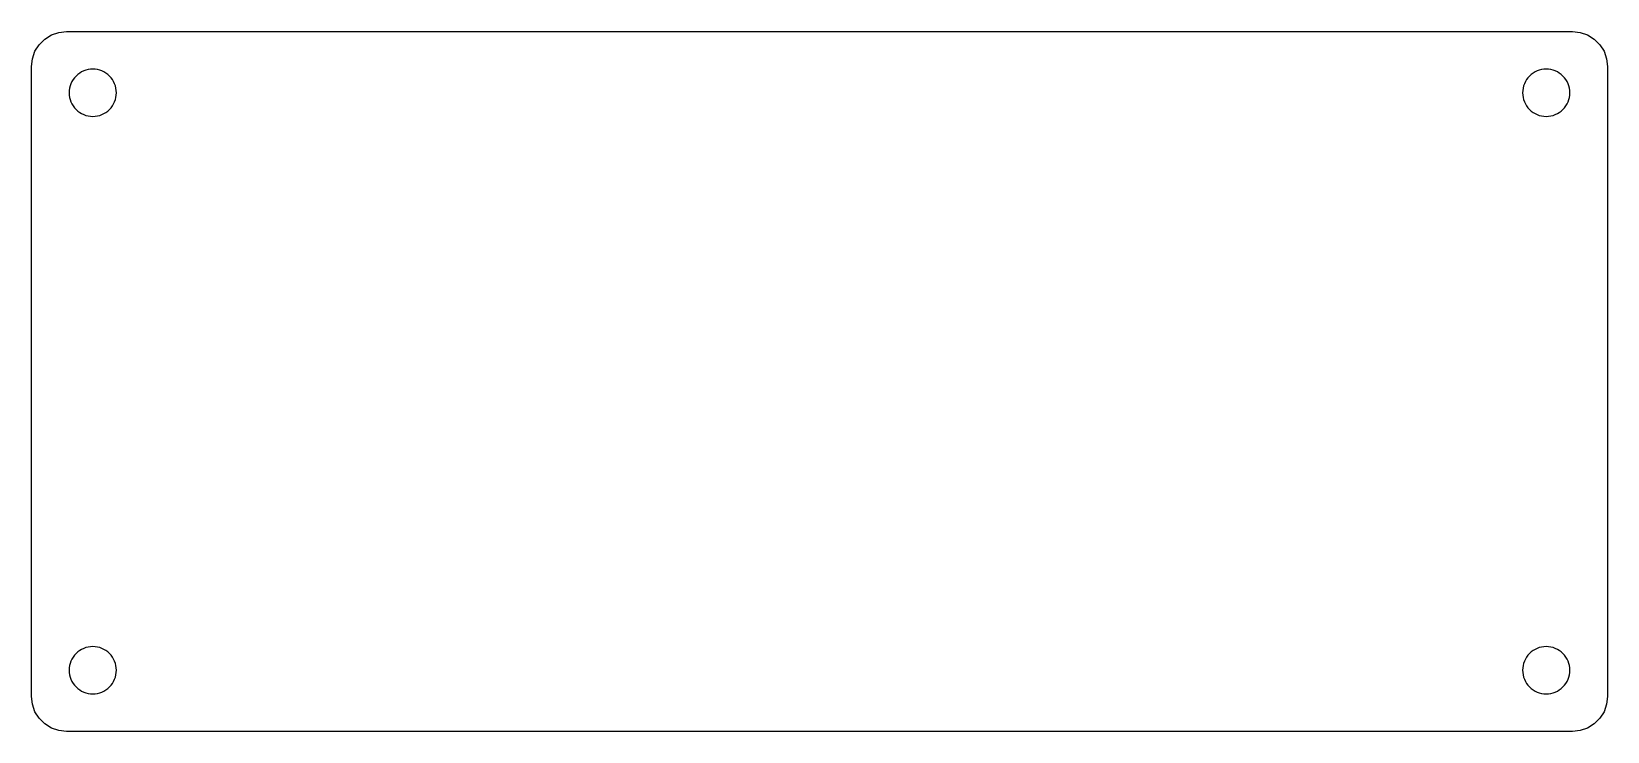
# Model space of a CAD drawing. Header units: millimetres. Extents: x 0 to 90, y 0 to 40.
import ezdxf

# ---------------------------------------------------------------- set-up
doc = ezdxf.new("R2010")
doc.units = ezdxf.units.MM

msp = doc.modelspace()

# ---------------------------------------------------------------- linework, layer by layer
at = {"layer": 'EDGE_CUTS_90x40MM'}
for points in [[(0.753, 0.4363), (0.4363, 0.753), (0.1981, 1.1322), (0.0501, 1.555), (0, 2), (0, 38), (0.0501, 38.445), (0.1981, 38.8678), (0.4363, 39.247), (0.753, 39.5637), (1.1322, 39.8019), (1.555, 39.9499), (2, 40), (88, 40), (88.445, 39.9499), (88.8678, 39.8019), (89.247, 39.5637), (89.5637, 39.247), (89.8019, 38.8678), (89.9499, 38.445), (90, 38), (90, 2), (89.9499, 1.555), (89.8019, 1.1322), (89.5637, 0.753), (89.247, 0.4363), (88.8678, 0.1981), (88.445, 0.0501), (88, 0), (2, 0), (1.555, 0.0501), (1.1322, 0.1981)], [(4.7472, 37.0166), (4.6906, 37.1364), (4.6225, 37.25), (4.5436, 37.3564), (4.4546, 37.4546), (4.3564, 37.5436), (4.25, 37.6225), (4.1364, 37.6906), (4.0166, 37.7472), (3.8919, 37.7919), (3.7634, 37.8241), (3.6323, 37.8435), (3.5, 37.85), (3.3677, 37.8435), (3.2366, 37.8241), (3.1081, 37.7919), (2.9834, 37.7472), (2.8636, 37.6906), (2.75, 37.6225), (2.6436, 37.5436), (2.5454, 37.4546), (2.4564, 37.3564), (2.3775, 37.25), (2.3094, 37.1364), (2.2528, 37.0166), (2.2081, 36.8919), (2.1759, 36.7634), (2.1565, 36.6323), (2.15, 36.5), (2.1565, 36.3677), (2.1759, 36.2366), (2.2081, 36.1081), (2.2528, 35.9834), (2.3094, 35.8636), (2.3775, 35.75), (2.4564, 35.6436), (2.5454, 35.5454), (2.6436, 35.4564), (2.75, 35.3775), (2.8636, 35.3094), (2.9834, 35.2528), (3.1081, 35.2081), (3.2366, 35.1759), (3.3677, 35.1565), (3.5, 35.15), (3.6323, 35.1565), (3.7634, 35.1759), (3.8919, 35.2081), (4.0166, 35.2528), (4.1364, 35.3094), (4.25, 35.3775), (4.3564, 35.4564), (4.4546, 35.5454), (4.5436, 35.6436), (4.6225, 35.75), (4.6906, 35.8636), (4.7472, 35.9834), (4.7919, 36.1081), (4.8241, 36.2366), (4.8435, 36.3677), (4.85, 36.5), (4.8435, 36.6323), (4.8241, 36.7634), (4.7919, 36.8919)], [(87.7919, 36.8919), (87.7472, 37.0166), (87.6906, 37.1364), (87.6225, 37.25), (87.5436, 37.3564), (87.4546, 37.4546), (87.3564, 37.5436), (87.25, 37.6225), (87.1364, 37.6906), (87.0166, 37.7472), (86.8919, 37.7919), (86.7634, 37.8241), (86.6323, 37.8435), (86.5, 37.85), (86.3677, 37.8435), (86.2366, 37.8241), (86.1081, 37.7919), (85.9834, 37.7472), (85.8636, 37.6906), (85.75, 37.6225), (85.6436, 37.5436), (85.5454, 37.4546), (85.4564, 37.3564), (85.3775, 37.25), (85.3094, 37.1364), (85.2528, 37.0166), (85.2081, 36.8919), (85.1759, 36.7634), (85.1565, 36.6323), (85.15, 36.5), (85.1565, 36.3677), (85.1759, 36.2366), (85.2081, 36.1081), (85.2528, 35.9834), (85.3094, 35.8636), (85.3775, 35.75), (85.4564, 35.6436), (85.5454, 35.5454), (85.6436, 35.4564), (85.75, 35.3775), (85.8636, 35.3094), (85.9834, 35.2528), (86.1081, 35.2081), (86.2366, 35.1759), (86.3677, 35.1565), (86.5, 35.15), (86.6323, 35.1565), (86.7634, 35.1759), (86.8919, 35.2081), (87.0166, 35.2528), (87.1364, 35.3094), (87.25, 35.3775), (87.3564, 35.4564), (87.4546, 35.5454), (87.5436, 35.6436), (87.6225, 35.75), (87.6906, 35.8636), (87.7472, 35.9834), (87.7919, 36.1081), (87.8241, 36.2366), (87.8435, 36.3677), (87.85, 36.5), (87.8435, 36.6323), (87.8241, 36.7634)], [(4.8241, 3.7634), (4.7919, 3.8919), (4.7472, 4.0166), (4.6906, 4.1364), (4.6225, 4.25), (4.5436, 4.3564), (4.4546, 4.4546), (4.3564, 4.5436), (4.25, 4.6225), (4.1364, 4.6906), (4.0166, 4.7472), (3.8919, 4.7919), (3.7634, 4.8241), (3.6323, 4.8435), (3.5, 4.85), (3.3677, 4.8435), (3.2366, 4.8241), (3.1081, 4.7919), (2.9834, 4.7472), (2.8636, 4.6906), (2.75, 4.6225), (2.6436, 4.5436), (2.5454, 4.4546), (2.4564, 4.3564), (2.3775, 4.25), (2.3094, 4.1364), (2.2528, 4.0166), (2.2081, 3.8919), (2.1759, 3.7634), (2.1565, 3.6323), (2.15, 3.5), (2.1565, 3.3677), (2.1759, 3.2366), (2.2081, 3.1081), (2.2528, 2.9834), (2.3094, 2.8636), (2.3775, 2.75), (2.4564, 2.6436), (2.5454, 2.5454), (2.6436, 2.4564), (2.75, 2.3775), (2.8636, 2.3094), (2.9834, 2.2528), (3.1081, 2.2081), (3.2366, 2.1759), (3.3677, 2.1565), (3.5, 2.15), (3.6323, 2.1565), (3.7634, 2.1759), (3.8919, 2.2081), (4.0166, 2.2528), (4.1364, 2.3094), (4.25, 2.3775), (4.3564, 2.4564), (4.4546, 2.5454), (4.5436, 2.6436), (4.6225, 2.75), (4.6906, 2.8636), (4.7472, 2.9834), (4.7919, 3.1081), (4.8241, 3.2366), (4.8435, 3.3677), (4.85, 3.5), (4.8435, 3.6323)], [(87.8435, 3.6323), (87.8241, 3.7634), (87.7919, 3.8919), (87.7472, 4.0166), (87.6906, 4.1364), (87.6225, 4.25), (87.5436, 4.3564), (87.4546, 4.4546), (87.3564, 4.5436), (87.25, 4.6225), (87.1364, 4.6906), (87.0166, 4.7472), (86.8919, 4.7919), (86.7634, 4.8241), (86.6323, 4.8435), (86.5, 4.85), (86.3677, 4.8435), (86.2366, 4.8241), (86.1081, 4.7919), (85.9834, 4.7472), (85.8636, 4.6906), (85.75, 4.6225), (85.6436, 4.5436), (85.5454, 4.4546), (85.4564, 4.3564), (85.3775, 4.25), (85.3094, 4.1364), (85.2528, 4.0166), (85.2081, 3.8919), (85.1759, 3.7634), (85.1565, 3.6323), (85.15, 3.5), (85.1565, 3.3677), (85.1759, 3.2366), (85.2081, 3.1081), (85.2528, 2.9834), (85.3094, 2.8636), (85.3775, 2.75), (85.4564, 2.6436), (85.5454, 2.5454), (85.6436, 2.4564), (85.75, 2.3775), (85.8636, 2.3094), (85.9834, 2.2528), (86.1081, 2.2081), (86.2366, 2.1759), (86.3677, 2.1565), (86.5, 2.15), (86.6323, 2.1565), (86.7634, 2.1759), (86.8919, 2.2081), (87.0166, 2.2528), (87.1364, 2.3094), (87.25, 2.3775), (87.3564, 2.4564), (87.4546, 2.5454), (87.5436, 2.6436), (87.6225, 2.75), (87.6906, 2.8636), (87.7472, 2.9834), (87.7919, 3.1081), (87.8241, 3.2366), (87.8435, 3.3677), (87.85, 3.5)]]:
    msp.add_lwpolyline(points, close=True, dxfattribs=at)

doc.saveas('drawing.dxf')
